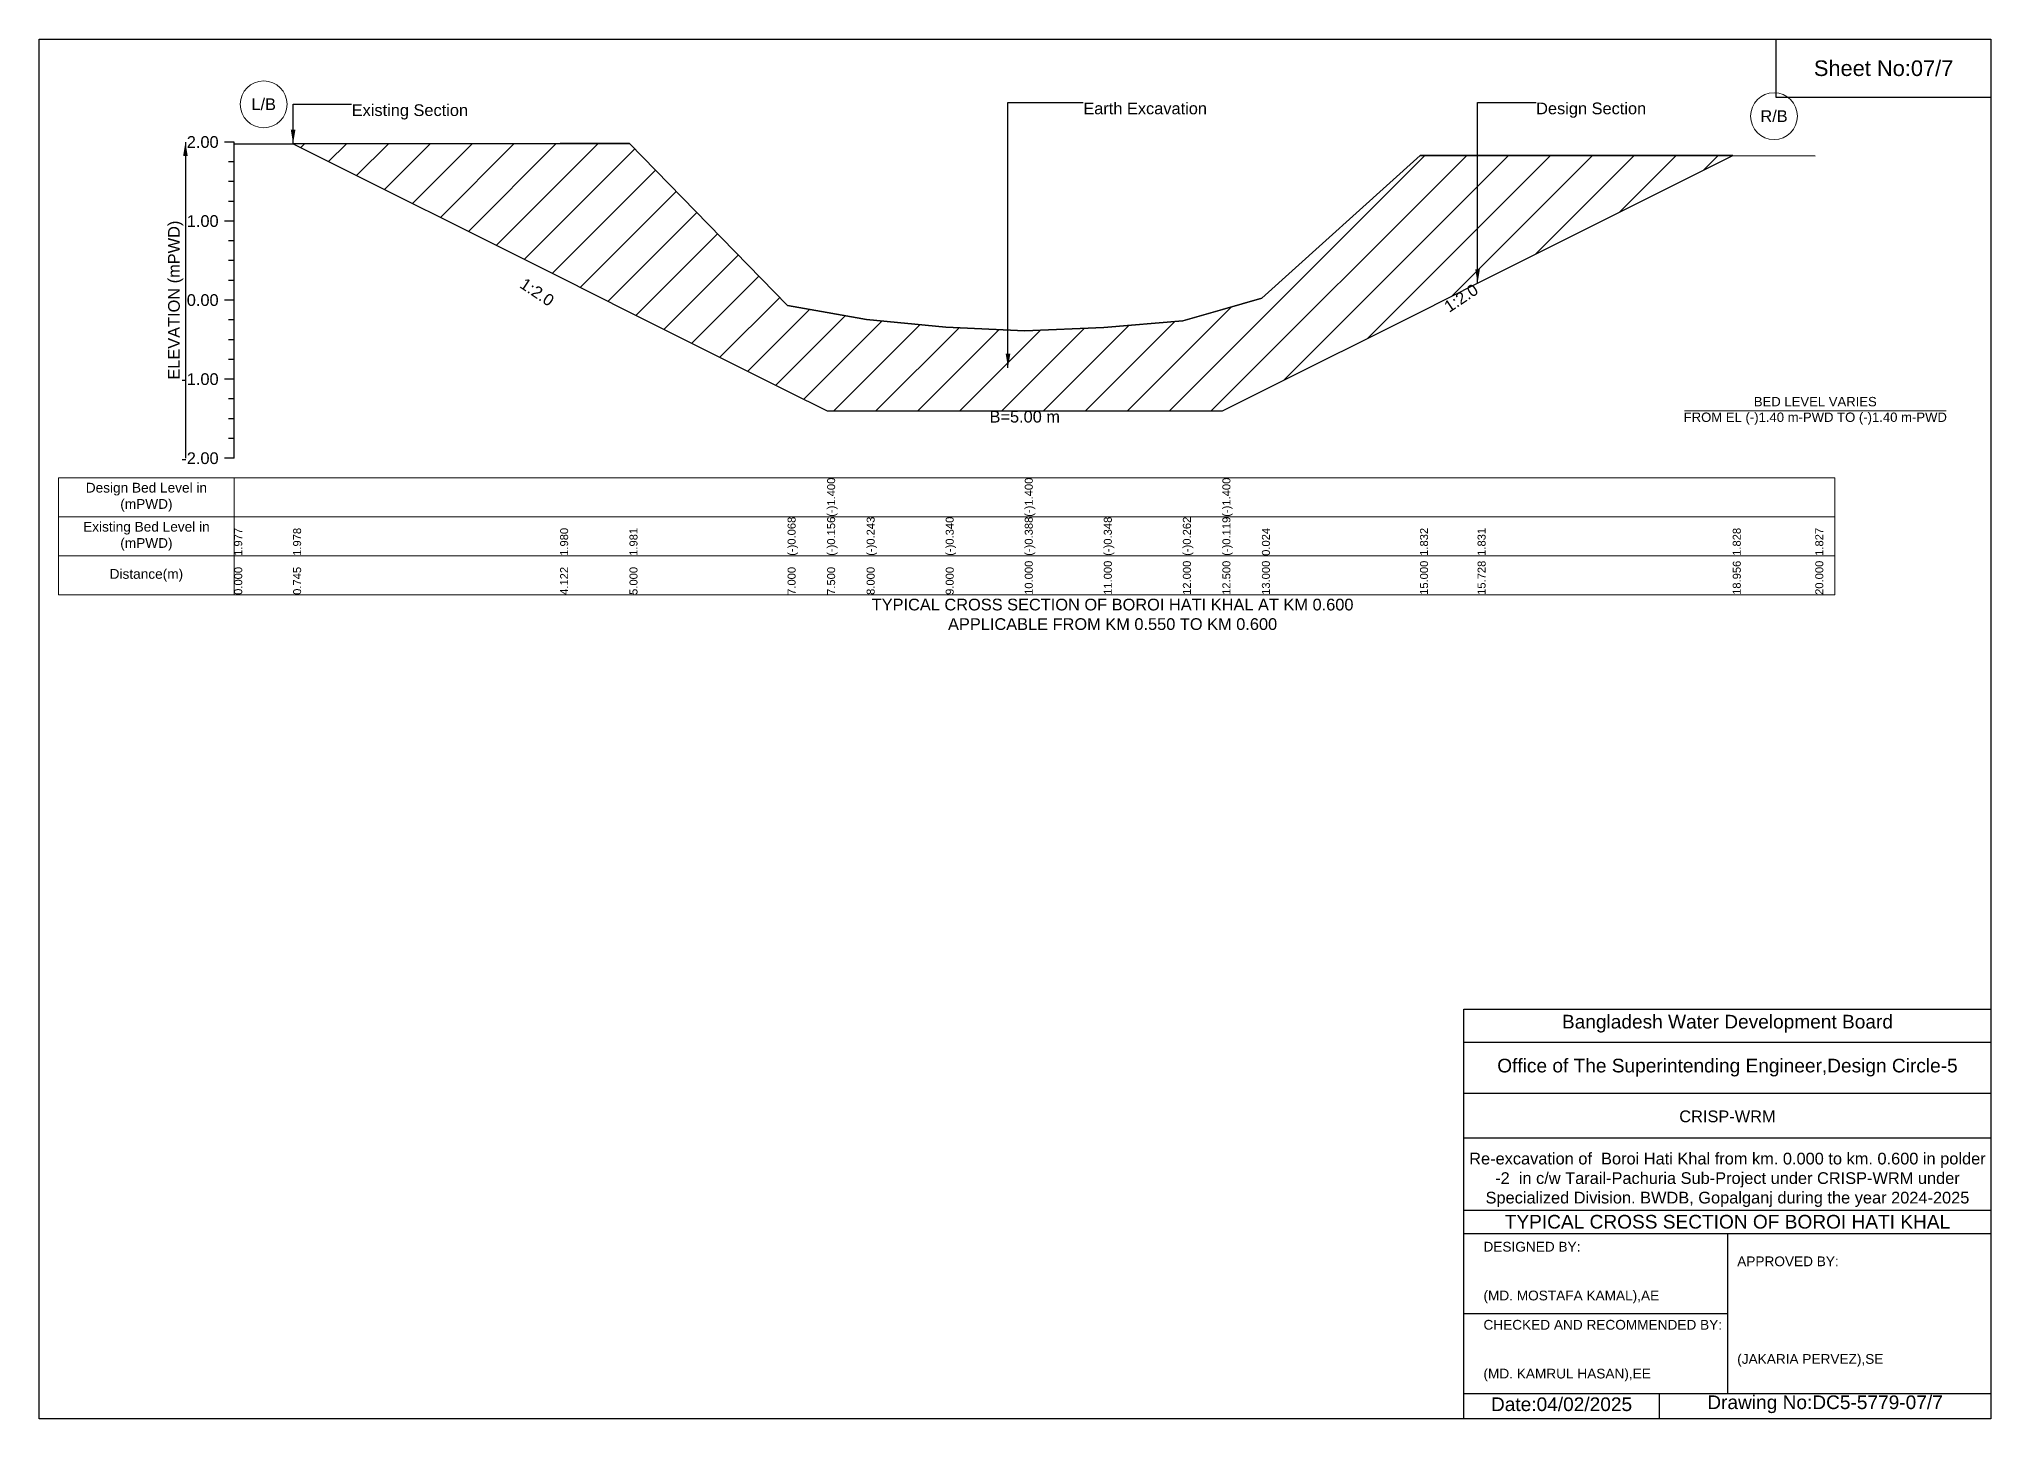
# Model space of a CAD drawing. Header units: inches. Extents: x 91000 to 178000, y -5656 to 8274.
# Drawn here: x 160000 to 168000, y -5656 to 0 of the extents above; entities that cross this region are included whole.
import ezdxf

# ---------------------------------------------------------------- set-up
doc = ezdxf.new("R2010")
doc.units = ezdxf.units.IN
doc.header["$LTSCALE"] = 7
doc.header["$MEASUREMENT"] = 0
for name, color, linetype, lineweight in [('Cross section Data Border', 7, 'Continuous', 9), ('Cross Section Labels', 7, 'Continuous', 9), ('Existing_Bed_Level for Xsection', 7, 'Continuous', 25)]:
    doc.layers.add(name, color=color, linetype=linetype, lineweight=lineweight)
doc.styles.get("Standard").update_dxf_attribs({"font": 'arial.ttf'})
doc.dimstyles.get("Standard").update_dxf_attribs({"dimtxt": 0.18, "dimasz": 0.18, "dimexe": 0.18, "dimexo": 0.0625, "dimgap": 0.09, "dimtad": 0, "dimtih": 1, "dimtoh": 1, "dimdec": 4, "dimzin": 0, "dimdsep": 46, "dimtxsty": 'Standard', "dimcen": 0.09, "dimadec": 0, "dimazin": 0, "dimtfac": 1, "dimtdec": 4, "dimtofl": 0, "dimtmove": 0, "dimatfit": 3, "dimfxl": 1, "dimtolj": 1, "dimtzin": 0, "dimarcsym": 0})

msp = doc.modelspace()

# ---------------------------------------------------------------- hatches: boundary and pattern name
at = {"layer": 'Existing_Bed_Level for Xsection'}
h = msp.add_hatch(dxfattribs=at)
h.set_pattern_fill('ANSI31', color=256, scale=972, style=0)
h.paths.add_polyline_path([(161041.3, -429.5), (162135.7, -976.7), (162420, -1118.9), (163068, -1442.9), (163230, -1523.9), (163392, -1523.9), (163716, -1523.9), (164040, -1523.9), (164364, -1523.9), (164688, -1523.9), (164850, -1523.9), (165012, -1442.9), (165660, -1118.9), (165895.9, -1000.9), (166941.8, -478), (165895.9, -477), (165660, -476.7), (165012, -1062.5), (164850, -1108.8), (164688, -1155.2), (164364, -1183), (164040, -1196), (163716, -1180.4), (163392, -1149), (163230, -1120.7), (163068, -1092.3), (162420, -428.4), (162135.7, -428.7)])

# ---------------------------------------------------------------- linework, layer by layer
for points in [[(160000, 0), (168000, 0), (168000, -5656), (160000, -5656)], [(167120, 0), (168000, 0), (168000, -240), (167120, -240)]]:
    msp.add_lwpolyline(points, close=True)
for points in [[(165840, -5656), (165840, -3976), (168000, -3976)], [(165840, -4112), (168000, -4112)], [(165840, -4320), (168000, -4320)], [(165840, -4504), (168000, -4504)], [(165840, -4800), (168000, -4800)], [(165840, -4896), (168000, -4896)], [(166920, -4896), (166920, -5552)], [(165840, -5224), (166920, -5224)], [(165840, -5552), (168000, -5552)], [(166640, -5552), (166640, -5656)]]:
    msp.add_lwpolyline(points)
at = {"layer": 'Cross section Data Border'}
msp.add_lwpolyline([(160080, -1798.3), (167360, -1798.3), (167360, -2278.3), (160080, -2278.3)], close=True, dxfattribs=at)
for points in [[(160800, -1798.3), (160800, -2278.3)], [(160080, -1958.3), (167360, -1958.3)], [(160080, -2118.3), (167360, -2118.3)]]:
    msp.add_lwpolyline(points, dxfattribs=at)
at = {"layer": 'Cross Section Labels'}
msp.add_lwpolyline([(166744.2, -1523.9), (167815.8, -1523.9)], dxfattribs=at)
for centre in [(160920.7, -267.6), (167110.9, -316.2)]:
    msp.add_circle(centre, 96, dxfattribs=at)
at = {"layer": 'Existing_Bed_Level for Xsection'}
for points in [[(160800, -422.3), (160760, -422.3)], [(160800, -1718.3), (160800, -1394.3), (160800, -1070.3), (160800, -746.3), (160800, -422.3)], [(160800, -429.7), (161041.3, -429.5), (162135.7, -428.7), (162420, -428.4), (163068, -1092.3), (163230, -1120.7), (163230, -1120.7), (163392, -1149), (163716, -1180.4), (164040, -1196), (164040, -1196), (164364, -1183), (164688, -1155.2), (164850, -1108.8), (164850, -1108.8), (165012, -1062.5), (165660, -476.7), (165895.9, -477), (166941.8, -478), (167280, -478.3)], [(160800, -503.3), (160776, -503.3)], [(160800, -584.3), (160776, -584.3)], [(160800, -665.3), (160776, -665.3)], [(160800, -746.3), (160760, -746.3)], [(160800, -827.3), (160776, -827.3)], [(160800, -908.3), (160776, -908.3)], [(160800, -989.3), (160776, -989.3)], [(160800, -1070.3), (160760, -1070.3)], [(160800, -1151.3), (160776, -1151.3)], [(160800, -1232.3), (160776, -1232.3)], [(160800, -1313.3), (160776, -1313.3)], [(160800, -1394.3), (160760, -1394.3)], [(160800, -1475.3), (160776, -1475.3)], [(160800, -1556.3), (160776, -1556.3)], [(160800, -1637.3), (160776, -1637.3)], [(160800, -1718.3), (160760, -1718.3)]]:
    msp.add_lwpolyline(points, dxfattribs=at)
msp.add_lwpolyline([(161041.3, -429.5), (161041.3, -429.5), (162135.7, -976.7), (162420, -1118.9), (163068, -1442.9), (163230, -1523.9), (163230, -1523.9), (163392, -1523.9), (163716, -1523.9), (164040, -1523.9), (164040, -1523.9), (164364, -1523.9), (164688, -1523.9), (164850, -1523.9), (164850, -1523.9), (165012, -1442.9), (165660, -1118.9), (165895.9, -1000.9), (166941.8, -478), (166941.8, -478), (166941.8, -478), (165895.9, -477), (165660, -476.7), (165012, -1062.5), (164850, -1108.8), (164850, -1108.8), (164688, -1155.2), (164364, -1183), (164040, -1196), (164040, -1196), (163716, -1180.4), (163392, -1149), (163230, -1120.7), (163230, -1120.7), (163068, -1092.3), (162420, -428.4), (162135.7, -428.7), (161041.3, -429.5)], close=True, dxfattribs=at)

# ---------------------------------------------------------------- texts
at = {"attachment_point": 5}
for s, insert, char_height in [('Sheet No:07/7', (167560, -120), 64), ('Bangladesh Water Development Board', (166920, -4036), 56), ('Office of The Superintending Engineer,Design Circle-5', (166920, -4216), 56)]:
    msp.add_mtext(s, dxfattribs=dict(at, insert=insert, char_height=char_height))
for s, insert, char_height, width, attachment_point in [('CRISP-WRM', (166920, -4416), 48, 2240, 5), ('Re-excavation of  Boroi Hati Khal from km. 0.000 to km. 0.600 in polder -2  in c/w Tarail-Pachuria Sub-Project under CRISP-WRM under Specialized Division. BWDB, Gopalganj during the year 2024-2025', (166920, -4676), 48, 2160, 5), ('TYPICAL CROSS SECTION OF BOROI HATI KHAL', (166920, -4848), 56, 2240, 5), ('DESIGNED BY:^J^J^J(MD. MOSTAFA KAMAL),AE', (165920, -5056), 40, 1120, 4), ('APPROVED BY:^J^J^J^J^J^J(JAKARIA PERVEZ),SE', (166960, -5216), 40, 1120, 4), ('CHECKED AND RECOMMENDED BY:^J^J^J(MD. KAMRUL HASAN),EE', (165920, -5376), 40, 1120, 4), ('Date:04/02/2025', (166240, -5596), 56, 1120, 5), ('Drawing No:DC5-5779-07/7', (167320, -5596), 56, 1760, 5)]:
    msp.add_mtext(s, dxfattribs=dict(insert=insert, char_height=char_height, width=width, attachment_point=attachment_point))
at = {"layer": 'Cross section Data Border', "char_height": 40, "width": 640, "attachment_point": 5}
for s, insert in [('Design Bed Level in (mPWD)', (160440, -1878.3)), ('Existing Bed Level in (mPWD)', (160440, -2038.3)), ('Distance(m)', (160440, -2198.3))]:
    msp.add_mtext(s, dxfattribs=dict(at, insert=insert))
at = {"layer": 'Cross Section Labels'}
for s, insert, char_height, attachment_point in [('L/B', (160920.7, -267.6), 48, 5), ('Existing Section', (161281.3, -267.5), 48, 1), ('Earth Excavation', (164280, -260.3), 48, 1), ('Design Section', (166135.9, -260.3), 48, 1), ('R/B', (167110.9, -316.2), 48, 5), ('BED LEVEL VARIES ^JFROM EL (-)1.40 m-PWD TO (-)1.40 m-PWD', (167280, -1523.9), 38.4, 5), ('B=5.00 m', (164040, -1523.9), 48, 2), ('TYPICAL CROSS SECTION OF BOROI HATI KHAL AT KM 0.600^JAPPLICABLE FROM KM 0.550 TO KM 0.600', (164400, -2358.3), 48, 5)]:
    msp.add_mtext(s, dxfattribs=dict(at, insert=insert, char_height=char_height, attachment_point=attachment_point))
at = {"layer": 'Cross Section Labels', "char_height": 48, "attachment_point": 2}
for insert, rotation in [((162054.7, -1017.2), 326.30993), ((165814.9, -1041.4), 33.69007)]:
    msp.add_mtext('1:2.0', dxfattribs=dict(at, insert=insert, rotation=rotation))
at = {"layer": 'Existing_Bed_Level for Xsection', "char_height": 48, "attachment_point": 6}
for s, insert in [('2.00', (160736, -422.3)), ('1.00', (160736, -746.3)), ('0.00', (160736, -1070.3)), ('-1.00', (160736, -1394.3)), ('-2.00', (160736, -1718.3))]:
    msp.add_mtext(s, dxfattribs=dict(at, insert=insert))
at = {"layer": 'Existing_Bed_Level for Xsection', "rotation": 90}
for s, insert, char_height, attachment_point in [('ELEVATION (mPWD)', (160560, -1070.3), 48, 5), ('(-)1.400', (163230, -1958.3), 32.8, 1), ('(-)1.400', (164040, -1958.3), 32.8, 1), ('(-)1.400', (164850, -1958.3), 32.8, 1), ('(-)0.068', (163068, -2118.3), 32.8, 1), ('(-)0.156', (163230, -2118.3), 32.8, 1), ('(-)0.243', (163392, -2118.3), 32.8, 1), ('(-)0.340', (163716, -2118.3), 32.8, 1), ('(-)0.388', (164040, -2118.3), 32.8, 1), ('(-)0.348', (164364, -2118.3), 32.8, 1), ('(-)0.262', (164688, -2118.3), 32.8, 1), ('(-)0.119', (164850, -2118.3), 32.8, 1), ('1.977', (160800, -2118.3), 32.8, 1), ('1.978', (161041.3, -2118.3), 32.8, 1), ('1.980', (162135.7, -2118.3), 32.8, 1), ('1.981', (162420, -2118.3), 32.8, 1), ('0.024', (165012, -2118.3), 32.8, 1), ('1.832', (165660, -2118.3), 32.8, 1), ('1.831', (165895.9, -2118.3), 32.8, 1), ('1.828', (166941.8, -2118.3), 32.8, 1), ('1.827', (167280, -2118.3), 32.8, 1), ('10.000', (164040, -2278.3), 32.8, 1), ('11.000', (164364, -2278.3), 32.8, 1), ('12.000', (164688, -2278.3), 32.8, 1), ('12.500', (164850, -2278.3), 32.8, 1), ('13.000', (165012, -2278.3), 32.8, 1), ('15.000', (165660, -2278.3), 32.8, 1), ('15.728', (165895.9, -2278.3), 32.8, 1), ('18.956', (166941.8, -2278.3), 32.8, 1), ('20.000', (167280, -2278.3), 32.8, 1), ('0.000', (160800, -2278.3), 32.8, 1), ('0.745', (161041.3, -2278.3), 32.8, 1), ('4.122', (162135.7, -2278.3), 32.8, 1), ('5.000', (162420, -2278.3), 32.8, 1), ('7.000', (163068, -2278.3), 32.8, 1), ('7.500', (163230, -2278.3), 32.8, 1), ('8.000', (163392, -2278.3), 32.8, 1), ('9.000', (163716, -2278.3), 32.8, 1)]:
    msp.add_mtext(s, dxfattribs=dict(at, insert=insert, char_height=char_height, attachment_point=attachment_point))

# ---------------------------------------------------------------- leaders
at = {"layer": 'Cross Section Labels', "annotation_type": 0, "has_hookline": 1, "hookline_direction": 0}
for points, text_width in [([(161041.3, -429.5), (161041.3, -267.5), (161281.2, -267.5)], 467.2), ([(163971.3, -1347.3), (163971.3, -260.3), (164279.9, -260.3)], 497), ([(165895.9, -1000.9), (165895.9, -260.3), (166135.8, -260.3)], 441.2)]:
    msp.add_leader(points, dimstyle='Standard', override={"dimasz": 57.6}, dxfattribs=dict(at, text_width=text_width))
at = {"layer": 'Existing_Bed_Level for Xsection'}
msp.add_leader([(160600, -422.3), (160600, -1718.3)], dimstyle='Standard', override={"dimasz": 57.6}, dxfattribs=at)

doc.saveas('drawing.dxf')
